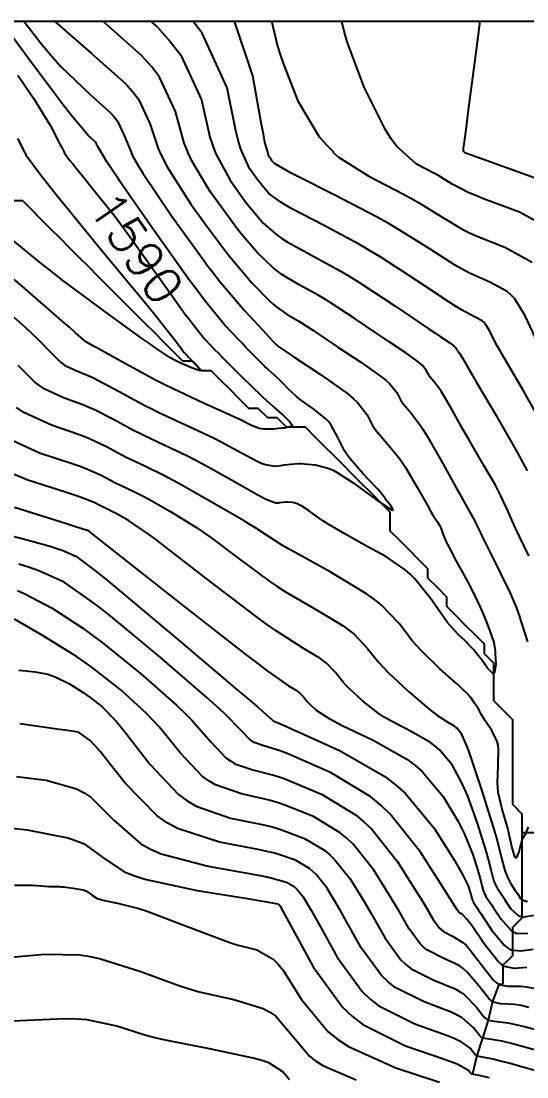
# Model space of a CAD drawing. Header units: metres. Extents: x 837117 to 838479, y 1189012 to 1191015.
# Drawn here: x 837632.9 to 837686.6, y 1190902 to 1191013.9 of the extents above; entities that cross this region are included whole.
import ezdxf

# ---------------------------------------------------------------- set-up
doc = ezdxf.new("R2010")
doc.units = ezdxf.units.M
doc.header["$LTSCALE"] = 0.3
for name, color, linetype in [('COTAS 10', 1, 'Continuous'), ('COTAS INT', 252, 'Continuous'), ('DRENAJE', 5, 'Continuous'), ('MARCO IMP', 130, 'Continuous')]:
    doc.layers.add(name, color=color, linetype=linetype)
doc.styles.get("Standard").update_dxf_attribs({"font": 'simplex.shx'})

msp = doc.modelspace()

# ---------------------------------------------------------------- linework, layer by layer
at = {"layer": 'COTAS 10'}
for points in [[(837646.64, 1191013.87), (837647.37, 1191013.23), (837648.71, 1191011.72), (837649.83, 1191010.27), (837652.02, 1191005.54), (837652.93, 1191001.59), (837653.25, 1191000.64), (837653.49, 1191000), (837653.59, 1190999.74), (837655.06, 1190997), (837656.6, 1190994.87), (837656.99, 1190994.36), (837657.36, 1190993.89), (837658.58, 1190992.46), (837660.03, 1190991.21), (837660.56, 1190990.85), (837661.13, 1190990.48), (837663.64, 1190989.1), (837666.76, 1190987.4), (837667.71, 1190986.83), (837668.71, 1190986.22), (837672.64, 1190983.64), (837676.09, 1190981.3), (837676.78, 1190980.83), (837677.35, 1190980.44), (837678.47, 1190979.69), (837678.78, 1190979.47), (837678.84, 1190979.42), (837678.9, 1190979.37), (837679, 1190979.24), (837679.05, 1190979.14), (837679.07, 1190979.1), (837679.1, 1190979.07), (837679.2, 1190978.96), (837679.34, 1190978.77), (837679.39, 1190978.69), (837679.45, 1190978.6), (837679.67, 1190978.21), (837680.38, 1190976.99), (837680.74, 1190976.38), (837681.17, 1190975.66), (837683.29, 1190972.09), (837685.57, 1190968.11), (837686.09, 1190967.13), (837686.57, 1190966.2)], [(837679.9, 1191000), (837679.89, 1191000.01), (837679.88, 1191000.02), (837679.88, 1191000.03), (837679.84, 1191000.1), (837679.83, 1191000.26), (837679.83, 1191000.33), (837679.84, 1191000.42), (837679.9, 1191000.83), (837680.14, 1191002.62), (837680.26, 1191003.58), (837680.41, 1191004.73), (837681.16, 1191010.54), (837681.61, 1191013.87)], [(837632.54, 1191008.16), (837633.44, 1191006.85), (837634.22, 1191005.7), (837636.01, 1191002.79), (837636.85, 1191001.17), (837637.02, 1191000.83), (837637.18, 1191000.54), (837637.46, 1191000), (837637.52, 1190999.89), (837638.08, 1190999.11), (837638.38, 1190998.74), (837638.73, 1190998.3), (837639.4, 1190997.48), (837640.49, 1190996.15), (837642.83, 1190993.2), (837643.54, 1190992.25), (837644.29, 1190991.24), (837647.23, 1190987.14), (837647.69, 1190986.49), (837649.92, 1190983.36), (837650.46, 1190982.62), (837650.51, 1190982.55), (837651.04, 1190981.85), (837652.37, 1190980.2), (837653.46, 1190979.05), (837653.83, 1190978.67), (837654.23, 1190978.26), (837655.94, 1190976.56), (837657.67, 1190974.87), (837658.09, 1190974.47), (837658.48, 1190974.1), (837659.67, 1190973.01), (837660.56, 1190972.22), (837660.76, 1190972.03), (837660.94, 1190971.86), (837661.42, 1190971.39), (837661.63, 1190971.07), (837661.64, 1190971.01), (837661.63, 1190970.96), (837661.42, 1190970.84), (837660.94, 1190970.77), (837660.76, 1190970.75), (837660.56, 1190970.73), (837659.64, 1190970.63), (837658.65, 1190970.62), (837658.39, 1190970.65), (837658.15, 1190970.7), (837657.35, 1190971.02), (837656.12, 1190971.64), (837655.61, 1190971.88), (837655.02, 1190972.15), (837652.26, 1190973.4), (837649.02, 1190974.9), (837648.13, 1190975.34), (837647.24, 1190975.79), (837644.05, 1190977.5), (837641.49, 1190978.93), (837640.99, 1190979.21), (837640.59, 1190979.43), (837639.91, 1190979.8), (837639.85, 1190979.83), (837639.83, 1190979.84), (837639.81, 1190979.85), (837639.75, 1190979.91), (837638.68, 1190980.85), (837638.03, 1190981.42), (837637.22, 1190982.12), (837633.01, 1190985.77), (837632.16, 1190986.49)], [(837679.92, 1191000), (837679.92, 1190999.98), (837679.95, 1190999.97), (837679.96, 1190999.96), (837679.96, 1190999.96), (837679.98, 1190999.95), (837681.12, 1190999.54), (837681.83, 1190999.28), (837682.71, 1190998.96), (837687.33, 1190997.3)], [(837687.36, 1190919.09), (837686.19, 1190918.91), (837685.91, 1190918.96), (837685.65, 1190919.06), (837684.85, 1190919.78), (837684.24, 1190920.71), (837684.09, 1190920.93), (837683.95, 1190921.14), (837683.54, 1190921.77), (837683.21, 1190922.39), (837683.14, 1190922.59), (837683.06, 1190922.8), (837682.84, 1190923.65), (837682.49, 1190925.02), (837682.33, 1190925.55), (837682.16, 1190926.15), (837681.3, 1190928.88), (837680.27, 1190931.75), (837679.98, 1190932.45), (837679.69, 1190933.09), (837678.62, 1190935.07), (837677.28, 1190936.65), (837676.82, 1190937.04), (837676.33, 1190937.42), (837674.21, 1190938.62), (837671.98, 1190939.77), (837671.41, 1190940.11), (837670.87, 1190940.47), (837669.1, 1190941.84), (837667.67, 1190943.18), (837667.35, 1190943.51), (837667.06, 1190943.83), (837666.25, 1190944.83), (837665.34, 1190945.78), (837664.99, 1190946.06), (837664.58, 1190946.35), (837662.74, 1190947.46), (837659.94, 1190949.24), (837658.93, 1190949.95), (837657.82, 1190950.76), (837652.97, 1190954.47), (837648.29, 1190958.1), (837647.29, 1190958.85), (837646.41, 1190959.5), (837644.3, 1190960.94), (837643.17, 1190961.58), (837642.91, 1190961.72), (837642.67, 1190961.84), (837641.99, 1190962.18), (837641.47, 1190962.42), (837641.32, 1190962.49), (837641.18, 1190962.57), (837640.66, 1190962.84), (837639.26, 1190963.38), (837638.57, 1190963.62), (837637.73, 1190963.9), (837633.61, 1190965.21), (837629.03, 1190967.13)], [(837686.77, 1190909.34), (837685.94, 1190909.53), (837685.23, 1190909.66), (837683.76, 1190909.74), (837683.01, 1190909.89), (837682.76, 1190910.06), (837682.51, 1190910.3), (837681.46, 1190911.63), (837680.18, 1190913.13), (837679.78, 1190913.46), (837679.36, 1190913.77), (837677.67, 1190914.58), (837676, 1190915.41), (837675.6, 1190915.73), (837675.22, 1190916.08), (837674.06, 1190917.67), (837672.88, 1190919.73), (837672.49, 1190920.39), (837672.06, 1190921.09), (837670.3, 1190923.9), (837668.13, 1190926.63), (837667.45, 1190927.27), (837666.74, 1190927.86), (837663.9, 1190929.58), (837660.88, 1190930.79), (837660.05, 1190931.07), (837659.22, 1190931.31), (837656.29, 1190931.97), (837653.52, 1190932.92), (837652.81, 1190933.35), (837652.12, 1190933.85), (837649.81, 1190936.29), (837647.53, 1190939.08), (837646.85, 1190939.82), (837646.16, 1190940.53), (837643.52, 1190942.98), (837640.57, 1190945.28), (837639.69, 1190945.91), (837638.78, 1190946.53), (837635.24, 1190948.73), (837632.2, 1190950.49)], [(837632.21, 1190922.3), (837633.46, 1190922.31), (837633.77, 1190922.31), (837634.08, 1190922.3), (837635.07, 1190922.24), (837635.85, 1190922.17), (837636.02, 1190922.16), (837636.17, 1190922.16), (837636.54, 1190922.16), (837636.97, 1190922.16), (837637.16, 1190922.14), (837637.38, 1190922.12), (837638.42, 1190922), (837639.47, 1190921.79), (837639.7, 1190921.72), (837639.9, 1190921.64), (837640.38, 1190921.28), (837640.98, 1190920.9), (837641.26, 1190920.8), (837641.58, 1190920.7), (837643.11, 1190920.38), (837645.39, 1190919.82), (837646.17, 1190919.57), (837647.02, 1190919.28), (837650.63, 1190917.9), (837654.21, 1190916.53), (837655.04, 1190916.24), (837655.79, 1190915.99), (837657.9, 1190915.45), (837659.63, 1190914.47), (837660.14, 1190913.95), (837660.66, 1190913.33), (837662.66, 1190910.2), (837665.46, 1190906.76), (837666.49, 1190905.95), (837667.63, 1190905.19), (837672.66, 1190902.94), (837677.29, 1190901.44)]]:
    msp.add_lwpolyline(points, dxfattribs=at)
at = {"layer": 'COTAS INT'}
for points in [[(837633.2, 1191013.87), (837635, 1191011.54), (837636.1, 1191010.23), (837637.13, 1191009.06), (837640.21, 1191006.08), (837642.34, 1191004.2), (837642.77, 1191003.72), (837643.12, 1191003.26), (837643.82, 1191001.76), (837644.56, 1191000), (837644.73, 1190999.61), (837645.22, 1190998.75), (837645.82, 1190997.76), (837648.86, 1190993.23), (837652.31, 1190988.47), (837652.62, 1190988.05), (837653.17, 1190987.34), (837653.99, 1190986.29), (837656.61, 1190983.2), (837658.53, 1190981.12), (837658.9, 1190980.72), (837659.21, 1190980.39), (837659.76, 1190979.8), (837659.86, 1190979.7), (837659.89, 1190979.68), (837659.91, 1190979.65), (837659.98, 1190979.59), (837660.04, 1190979.53), (837660.06, 1190979.51), (837660.08, 1190979.5), (837660.15, 1190979.43), (837660.88, 1190978.92), (837661.32, 1190978.62), (837661.86, 1190978.26), (837664.67, 1190976.41), (837667.55, 1190974.36), (837668.13, 1190973.88), (837668.62, 1190973.43), (837669.62, 1190972.13), (837670.18, 1190971.02), (837670.39, 1190970.71), (837670.63, 1190970.38), (837671.68, 1190969.16), (837672.92, 1190967.67), (837673.28, 1190967.18), (837673.63, 1190966.64), (837674.96, 1190964.41), (837676.1, 1190962.37), (837676.34, 1190961.95), (837676.55, 1190961.59), (837677.03, 1190960.84), (837677.29, 1190960.44), (837677.35, 1190960.31), (837677.42, 1190960.16), (837677.64, 1190959.55), (837677.98, 1190958.69), (837678.12, 1190958.4), (837678.29, 1190958.07), (837679.03, 1190956.7), (837679.86, 1190955.19), (837680.08, 1190954.79), (837680.29, 1190954.4), (837680.99, 1190953.05), (837681.6, 1190951.78), (837681.75, 1190951.45), (837681.89, 1190951.13), (837682.33, 1190950.01), (837682.68, 1190949.06), (837682.76, 1190948.83), (837682.83, 1190948.63), (837683.03, 1190948.02), (837683.15, 1190947.36), (837683.18, 1190947.12), (837683.2, 1190946.85), (837683.24, 1190945.7), (837683.11, 1190944.83), (837683.03, 1190944.76), (837682.93, 1190944.75), (837682.38, 1190945.29), (837681.73, 1190946.2), (837681.56, 1190946.43), (837681.4, 1190946.64), (837680.85, 1190947.3), (837680.3, 1190947.89), (837680.13, 1190948.05), (837679.96, 1190948.22), (837679.29, 1190948.84), (837678.41, 1190949.81), (837678.11, 1190950.19), (837677.78, 1190950.63), (837676.36, 1190952.64), (837674.67, 1190954.75), (837674.16, 1190955.25), (837673.63, 1190955.72), (837671.59, 1190957.12), (837669.61, 1190958.2), (837669.13, 1190958.47), (837668.67, 1190958.72), (837667.25, 1190959.53), (837666.14, 1190960.17), (837665.89, 1190960.33), (837665.65, 1190960.47), (837664.98, 1190960.89), (837664.4, 1190961.28), (837664.23, 1190961.41), (837664.05, 1190961.53), (837663.36, 1190962.05), (837662.66, 1190962.5), (837662.48, 1190962.59), (837662.31, 1190962.67), (837661.71, 1190962.84), (837661.2, 1190962.88), (837661.08, 1190962.89), (837660.97, 1190962.89), (837660.63, 1190962.86), (837660.34, 1190962.82), (837660.26, 1190962.81), (837660.18, 1190962.8), (837659.91, 1190962.77), (837659.02, 1190963.12), (837658.56, 1190963.36), (837658.01, 1190963.65), (837655.23, 1190965.21), (837652.09, 1190966.96), (837651.31, 1190967.37), (837650.56, 1190967.76), (837648.15, 1190968.91), (837646, 1190969.91), (837645.41, 1190970.2), (837644.82, 1190970.5), (837642.69, 1190971.64), (837640.6, 1190972.71), (837640.02, 1190972.97), (837639.45, 1190973.22), (837637.39, 1190973.96), (837635.41, 1190974.88), (837634.88, 1190975.23), (837634.37, 1190975.62), (837632.59, 1190977.39)], [(837636.45, 1191013.87), (837640.36, 1191010.44), (837644.02, 1191007.21), (837644.75, 1191006.39), (837645.36, 1191005.6), (837646.55, 1191003.02), (837647.46, 1191000.27), (837647.6, 1191000), (837647.9, 1190999.38), (837648.41, 1190998.42), (837650.92, 1190994.49), (837652.62, 1190992.15), (837653.76, 1190990.58), (837654.47, 1190989.65), (837655.16, 1190988.77), (837657.39, 1190986.15), (837659.21, 1190984.28), (837659.63, 1190983.89), (837660.01, 1190983.55), (837661.11, 1190982.77), (837662.06, 1190982.25), (837662.35, 1190982.08), (837662.65, 1190981.89), (837663.85, 1190981.11), (837665.4, 1190980.06), (837665.93, 1190979.71), (837666.51, 1190979.33), (837668.94, 1190977.72), (837671.17, 1190976.14), (837671.62, 1190975.78), (837671.99, 1190975.45), (837672.75, 1190974.5), (837673.14, 1190973.73), (837673.28, 1190973.51), (837673.45, 1190973.28), (837674.19, 1190972.43), (837675.23, 1190971.06), (837675.59, 1190970.51), (837675.98, 1190969.88), (837677.64, 1190967), (837679.2, 1190964.15), (837679.53, 1190963.55), (837679.82, 1190963.04), (837680.5, 1190961.84), (837680.85, 1190961.24), (837680.93, 1190961.09), (837681, 1190960.95), (837681.21, 1190960.5), (837681.62, 1190959.64), (837681.81, 1190959.24), (837682.05, 1190958.76), (837683.21, 1190956.44), (837684.4, 1190954.03), (837684.66, 1190953.49), (837684.88, 1190953.01), (837685.42, 1190951.76), (837685.8, 1190950.66), (837685.92, 1190950.28), (837686.06, 1190949.87), (837686.61, 1190948.09)], [(837686.76, 1190957.19), (837685.75, 1190959.25), (837685.51, 1190959.77), (837685.28, 1190960.27), (837684.57, 1190961.89), (837683.79, 1190963.57), (837683.51, 1190964.11), (837683.21, 1190964.68), (837681.89, 1190966.97), (837680.49, 1190969.35), (837680.14, 1190969.97), (837679.79, 1190970.57), (837678.66, 1190972.6), (837677.71, 1190974.24), (837677.49, 1190974.6), (837677.29, 1190974.91), (837676.69, 1190975.69), (837676.27, 1190976.18), (837676.18, 1190976.3), (837676.1, 1190976.43), (837675.87, 1190976.87), (837675.45, 1190977.41), (837675.23, 1190977.6), (837674.97, 1190977.81), (837673.7, 1190978.71), (837671.93, 1190979.89), (837671.36, 1190980.27), (837670.75, 1190980.68), (837668.24, 1190982.38), (837665.68, 1190984.05), (837665.03, 1190984.46), (837664.41, 1190984.83), (837662.38, 1190985.94), (837660.57, 1190987.02), (837660.09, 1190987.37), (837659.62, 1190987.75), (837657.99, 1190989.3), (837656.26, 1190991.33), (837655.73, 1190992), (837655.18, 1190992.73), (837652.99, 1190995.74), (837652.62, 1190996.37), (837651, 1190999.08), (837650.58, 1191000), (837650.57, 1191000.01), (837650.2, 1191000.93), (837649.29, 1191004.28), (837647.59, 1191007.94), (837646.73, 1191009.05), (837645.69, 1191010.22), (837641.56, 1191013.87)], [(837688.48, 1190970.61), (837686.19, 1190974.68), (837684.13, 1190978.19), (837683.7, 1190978.94), (837683.34, 1190979.58), (837682.58, 1190981.07), (837682.13, 1190981.8), (837681.98, 1190981.96), (837681.81, 1190982.11), (837681.07, 1190982.51), (837679.61, 1190983.29), (837678.99, 1190983.67), (837678.28, 1190984.12), (837674.91, 1190986.36), (837670.95, 1190988.92), (837669.87, 1190989.57), (837668.79, 1190990.2), (837664.91, 1190992.27), (837661.69, 1190993.95), (837661.02, 1190994.33), (837660.45, 1190994.68), (837659.18, 1190995.61), (837658.47, 1190996.45), (837658.25, 1190996.72), (837658.02, 1190997.02), (837657.13, 1190998.25), (837656.35, 1191000), (837656.18, 1191000.4), (837655.92, 1191001.26), (837655.67, 1191002.25), (837654.76, 1191006.8), (837652.09, 1191012.6), (837651.1, 1191013.87)], [(837687.42, 1190980.37), (837686.37, 1190982.63), (837685.27, 1190984.44), (837684.88, 1190984.84), (837684.46, 1190985.21), (837682.63, 1190986.21), (837680.39, 1190987.21), (837679.7, 1190987.57), (837678.99, 1190987.97), (837676.18, 1190989.76), (837672.83, 1190991.87), (837671.77, 1190992.48), (837670.66, 1190993.1), (837666.18, 1190995.44), (837662.25, 1190997.42), (837661.49, 1190997.81), (837660.86, 1190998.14), (837659.77, 1190998.77), (837659.57, 1190999), (837659.51, 1190999.08), (837659.45, 1190999.16), (837659.19, 1190999.51), (837659.06, 1191000), (837658.77, 1191001.05), (837658.6, 1191001.89), (837658.4, 1191002.91), (837657.49, 1191008.06), (837655.52, 1191013.87)], [(837666.06, 1191000), (837665.35, 1191000.69), (837664.57, 1191001.58), (837662.32, 1191005.33), (837660.76, 1191009.3), (837660.41, 1191010.32), (837660.11, 1191011.32), (837659.51, 1191013.87)], [(837689.77, 1190991.42), (837685.77, 1190993.61), (837681.94, 1190995.04), (837681.12, 1190995.38), (837680.41, 1190995.68), (837678.71, 1190996.55), (837677.51, 1190997.3), (837677.1, 1190997.53), (837676.67, 1190997.77), (837674.85, 1190998.71), (837673.41, 1191000), (837672.76, 1191000.57), (837672.16, 1191001.39), (837671.56, 1191002.34), (837669.28, 1191006.86), (837667.47, 1191011.66), (837667.16, 1191012.79), (837666.93, 1191013.83), (837666.93, 1191013.87)], [(837629.94, 1190984.41), (837633.32, 1190981.43), (837634.05, 1190980.76), (837634.67, 1190980.18), (837636.17, 1190978.65), (837637.09, 1190977.74), (837637.35, 1190977.53), (837637.63, 1190977.35), (837638.65, 1190976.88), (837640.02, 1190976.32), (837640.51, 1190976.09), (837641.04, 1190975.82), (837643.37, 1190974.57), (837646.03, 1190973.15), (837646.77, 1190972.77), (837647.51, 1190972.41), (837650.21, 1190971.15), (837652.79, 1190969.96), (837653.46, 1190969.63), (837654.11, 1190969.3), (837656.29, 1190968.11), (837658.08, 1190967.18), (837658.48, 1190967), (837658.83, 1190966.87), (837659.77, 1190966.7), (837660.44, 1190966.78), (837660.63, 1190966.8), (837660.82, 1190966.83), (837661.52, 1190966.93), (837662.34, 1190966.98), (837662.62, 1190966.98), (837662.91, 1190966.97), (837664.14, 1190966.86), (837665.58, 1190966.47), (837666, 1190966.28), (837666.44, 1190966.05), (837668.13, 1190964.95), (837669.73, 1190963.76), (837670.12, 1190963.48), (837670.48, 1190963.22), (837671.58, 1190962.46), (837672.24, 1190962.08), (837672.32, 1190962.06), (837672.36, 1190962.08), (837672.15, 1190962.46), (837671.72, 1190963), (837671.63, 1190963.12), (837671.55, 1190963.23), (837671.35, 1190963.53), (837670.94, 1190964.03), (837670.73, 1190964.26), (837670.47, 1190964.54), (837669.17, 1190965.9), (837667.8, 1190967.49), (837667.49, 1190967.91), (837667.22, 1190968.32), (837666.49, 1190969.75), (837665.79, 1190971.06), (837665.53, 1190971.39), (837665.24, 1190971.71), (837663.96, 1190972.76), (837662.66, 1190973.66), (837662.36, 1190973.89), (837662.08, 1190974.12), (837661.3, 1190974.84), (837660.7, 1190975.47), (837660.54, 1190975.63), (837660.38, 1190975.79), (837659.83, 1190976.3), (837659.19, 1190976.88), (837658.99, 1190977.07), (837658.77, 1190977.28), (837657.85, 1190978.18), (837656.72, 1190979.32), (837656.37, 1190979.69), (837655.99, 1190980.09), (837654.49, 1190981.7), (837652.32, 1190984.35), (837651.53, 1190985.39), (837650.71, 1190986.49), (837650.65, 1190986.57), (837650.53, 1190986.74), (837646.79, 1190991.97), (837644.94, 1190994.65), (837643.34, 1190996.95), (837643.23, 1190997.11), (837642.55, 1190998.12), (837642, 1190998.95), (837641.38, 1191000), (837641.08, 1191000.5), (837640.88, 1191000.92), (837640.78, 1191001.05), (837640.66, 1191001.19), (837640.06, 1191001.72), (837638.22, 1191003.89), (837637.32, 1191005.05), (837636.25, 1191006.45), (837633.66, 1191009.95), (837631.7, 1191012.58)], [(837632.51, 1191001.43), (837633.26, 1191000), (837633.41, 1190999.7), (837634.92, 1190997.64), (837635.69, 1190996.65), (837636.63, 1190995.49), (837637.71, 1190994.16), (837641.3, 1190989.79), (837644.02, 1190986.49), (837645.99, 1190984.11), (837646.58, 1190983.38), (837646.94, 1190982.95), (837647.73, 1190981.98), (837649.3, 1190979.97), (837649.8, 1190979.28), (837649.91, 1190979.13), (837650, 1190979), (837650.25, 1190978.7), (837650.54, 1190978.4), (837650.66, 1190978.27), (837650.81, 1190978.13), (837651.49, 1190977.45), (837651.9, 1190976.92), (837651.88, 1190976.86), (837651.79, 1190976.84), (837650.99, 1190977.11), (837649.91, 1190977.6), (837649.65, 1190977.73), (837649.4, 1190977.85), (837648.67, 1190978.23), (837647.21, 1190979.21), (837646.51, 1190979.69), (837645.69, 1190980.28), (837641.65, 1190983.19), (837637.2, 1190986.49), (837637.15, 1190986.53), (837636.04, 1190987.39), (837634.98, 1190988.22), (837631.64, 1190990.98)], [(837665.97, 1191000), (837665.98, 1190999.99), (837666.57, 1190999.44), (837669.77, 1190997.45), (837673.39, 1190995.57), (837674.25, 1190995.1), (837675.05, 1190994.64), (837677.45, 1190993.15), (837679.7, 1190991.83), (837680.41, 1190991.47), (837681.16, 1190991.12), (837684.2, 1190989.91), (837687.12, 1190988.31)], [(837686.7, 1190928.49), (837686.4, 1190927.74), (837686.08, 1190927.25), (837686.01, 1190927.05), (837685.93, 1190926.83), (837685.68, 1190925.82), (837685.43, 1190925.19), (837685.36, 1190925.21), (837685.28, 1190925.31), (837684.97, 1190926.39), (837684.6, 1190928), (837684.49, 1190928.45), (837684.37, 1190928.9), (837683.89, 1190930.5), (837683.52, 1190932.17), (837683.47, 1190932.65), (837683.44, 1190933.14), (837683.52, 1190934.98), (837683.55, 1190936.71), (837683.49, 1190937.13), (837683.41, 1190937.52), (837682.85, 1190938.7), (837682.23, 1190939.58), (837682.09, 1190939.78), (837681.97, 1190939.96), (837681.7, 1190940.44), (837681.49, 1190940.83), (837681.42, 1190940.95), (837681.34, 1190941.08), (837681.01, 1190941.59), (837680.67, 1190942.07), (837680.59, 1190942.18), (837680.51, 1190942.27), (837680.3, 1190942.54), (837679.73, 1190943.08), (837679.44, 1190943.34), (837679.09, 1190943.66), (837677.33, 1190945.23), (837675.37, 1190947.12), (837674.88, 1190947.65), (837674.42, 1190948.17), (837672.99, 1190950.03), (837671.11, 1190952), (837670.37, 1190952.59), (837669.53, 1190953.19), (837665.69, 1190955.49), (837661.97, 1190957.55), (837661.2, 1190957.99), (837660.54, 1190958.37), (837659.1, 1190959.29), (837657.76, 1190960.18), (837657.17, 1190960.54), (837656.48, 1190960.96), (837653.18, 1190962.87), (837649.71, 1190964.82), (837648.9, 1190965.26), (837648.17, 1190965.65), (837646.1, 1190966.66), (837644.49, 1190967.41), (837644.05, 1190967.63), (837643.6, 1190967.86), (837642.02, 1190968.71), (837640.15, 1190969.6), (837639.54, 1190969.85), (837638.88, 1190970.11), (837636.13, 1190971.05), (837633.19, 1190972.4), (837632.41, 1190972.92)], [(837630.97, 1190969.93), (837634.87, 1190968.13), (837638.31, 1190967), (837639.05, 1190966.74), (837639.71, 1190966.49), (837641.34, 1190965.77), (837642.39, 1190965.21), (837642.68, 1190965.06), (837642.98, 1190964.92), (837644.05, 1190964.42), (837645.42, 1190963.75), (837645.91, 1190963.49), (837646.44, 1190963.2), (837648.74, 1190961.91), (837651.44, 1190960.23), (837652.23, 1190959.7), (837653.03, 1190959.14), (837656.03, 1190956.88), (837659.18, 1190954.56), (837660.06, 1190953.97), (837660.95, 1190953.39), (837664.22, 1190951.48), (837667.06, 1190949.77), (837667.68, 1190949.32), (837668.23, 1190948.89), (837669.62, 1190947.43), (837670.86, 1190945.89), (837671.31, 1190945.4), (837671.81, 1190944.89), (837674.01, 1190942.84), (837676.16, 1190940.98), (837676.64, 1190940.6), (837677.07, 1190940.27), (837678.16, 1190939.56), (837678.83, 1190939.18), (837678.99, 1190939.06), (837679.14, 1190938.94), (837679.56, 1190938.44), (837680.11, 1190937.15), (837680.34, 1190936.53), (837680.59, 1190935.8), (837681.79, 1190932.2), (837682.96, 1190928.45), (837683.21, 1190927.63), (837683.42, 1190926.9), (837683.91, 1190925.02), (837684.21, 1190923.84), (837684.31, 1190923.56), (837684.42, 1190923.29), (837684.86, 1190922.44), (837685.31, 1190921.75), (837685.43, 1190921.58), (837685.54, 1190921.42), (837685.88, 1190920.89), (837686.41, 1190920.62), (837686.63, 1190920.61)], [(837632.19, 1190962.35), (837636.93, 1190960.86), (837637.84, 1190960.58), (837638.58, 1190960.35), (837639.8, 1190959.97), (837639.89, 1190959.95), (837639.9, 1190959.94), (837639.92, 1190959.94), (837639.96, 1190959.92), (837640.04, 1190959.86), (837640.07, 1190959.83), (837640.12, 1190959.79), (837640.34, 1190959.61), (837642.03, 1190958.26), (837643.01, 1190957.49), (837644.2, 1190956.55), (837650.34, 1190951.72), (837656.62, 1190946.83), (837657.9, 1190945.85), (837658.99, 1190945.03), (837661.26, 1190943.44), (837662.11, 1190942.93), (837662.3, 1190942.79), (837662.46, 1190942.66), (837662.88, 1190942.23), (837663.25, 1190941.76), (837663.39, 1190941.62), (837663.54, 1190941.47), (837664.19, 1190940.85), (837665.58, 1190939.96), (837666.19, 1190939.63), (837666.89, 1190939.27), (837670.25, 1190937.68), (837673.82, 1190935.65), (837674.66, 1190935.02), (837675.43, 1190934.36), (837677.68, 1190931.71), (837679.26, 1190929.04), (837679.62, 1190928.35), (837679.94, 1190927.7), (837680.81, 1190925.55), (837681.35, 1190923.85), (837681.46, 1190923.47), (837681.56, 1190923.14), (837681.78, 1190922.28), (837681.92, 1190921.75), (837681.96, 1190921.62), (837682.01, 1190921.5), (837682.21, 1190921.11), (837682.59, 1190920.53), (837682.76, 1190920.29), (837682.94, 1190920), (837683.83, 1190918.68), (837684.89, 1190917.5), (837685.2, 1190917.31), (837685.5, 1190917.18), (837686.64, 1190917.22)], [(837630.11, 1190959.78), (837633.26, 1190958.96), (837636.08, 1190958.19), (837636.7, 1190957.99), (837637.26, 1190957.8), (837638.71, 1190957.16), (837641.01, 1190955.43), (837642.1, 1190954.55), (837643.39, 1190953.49), (837649.7, 1190948.21), (837655.83, 1190943.01), (837657.01, 1190942.01), (837657.96, 1190941.2), (837659.53, 1190939.83), (837659.64, 1190939.72), (837659.67, 1190939.69), (837659.7, 1190939.67), (837659.83, 1190939.63), (837660.97, 1190939.14), (837661.64, 1190938.84), (837662.46, 1190938.47), (837666.73, 1190936.53), (837671.47, 1190933.81), (837672.6, 1190932.95), (837673.64, 1190932.04), (837676.73, 1190928.35), (837678.84, 1190924.98), (837679.26, 1190924.26), (837679.62, 1190923.65), (837680.33, 1190922.23), (837680.54, 1190921.54), (837680.59, 1190921.39), (837680.62, 1190921.26), (837680.71, 1190920.92), (837680.77, 1190920.7), (837680.79, 1190920.65), (837680.81, 1190920.6), (837680.89, 1190920.45), (837681.23, 1190919.92), (837681.42, 1190919.64), (837681.65, 1190919.3), (837682.8, 1190917.57), (837684.14, 1190915.94), (837684.48, 1190915.66), (837684.81, 1190915.46), (837685.92, 1190915.35), (837687.23, 1190915.52)], [(837686.56, 1190913.56), (837685.2, 1190913.48), (837684.16, 1190913.68), (837683.83, 1190913.92), (837683.47, 1190914.24), (837682.02, 1190916.09), (837680.7, 1190918.02), (837680.42, 1190918.39), (837680.19, 1190918.7), (837679.67, 1190919.23), (837679.43, 1190919.35), (837679.38, 1190919.4), (837679.32, 1190919.45), (837679.16, 1190919.67), (837678.48, 1190920.76), (837678.1, 1190921.36), (837677.64, 1190922.09), (837675.28, 1190925.79), (837672.06, 1190929.84), (837671.05, 1190930.79), (837670, 1190931.67), (837665.79, 1190934.22), (837661.94, 1190935.91), (837661.11, 1190936.25), (837660.39, 1190936.53), (837658.65, 1190937.07), (837657.64, 1190937.42), (837657.38, 1190937.58), (837657.13, 1190937.76), (837656.29, 1190938.65), (837654.48, 1190940.49), (837653.62, 1190941.28), (837652.61, 1190942.19), (837647.64, 1190946.46), (837642.44, 1190950.76), (837641.28, 1190951.68), (837640.23, 1190952.48), (837637.46, 1190954.41), (837634.77, 1190955.61), (837633.78, 1190955.97), (837632.67, 1190956.32)], [(837632.51, 1190953.53), (837633.3, 1190953.18), (837636.21, 1190951.65), (837639.45, 1190949.54), (837640.45, 1190948.81), (837641.49, 1190948.03), (837645.58, 1190944.72), (837649.39, 1190941.36), (837650.24, 1190940.55), (837651.01, 1190939.79), (837653.05, 1190937.47), (837654.62, 1190935.81), (837655.1, 1190935.47), (837655.58, 1190935.17), (837657.47, 1190934.52), (837659.81, 1190933.92), (837660.58, 1190933.66), (837661.41, 1190933.35), (837664.84, 1190931.9), (837668.37, 1190929.76), (837669.25, 1190929.03), (837670.09, 1190928.23), (837672.79, 1190924.84), (837674.85, 1190921.59), (837675.29, 1190920.88), (837675.68, 1190920.25), (837676.61, 1190918.67), (837677.27, 1190917.76), (837677.49, 1190917.56), (837677.72, 1190917.38), (837678.67, 1190916.91), (837679.77, 1190916.23), (837680.1, 1190915.93), (837680.44, 1190915.57), (837681.74, 1190913.86), (837682.99, 1190912.27), (837683.3, 1190911.99), (837683.58, 1190911.78), (837684.48, 1190911.61), (837685.9, 1190911.61), (837686.52, 1190911.51), (837687.24, 1190911.37)], [(837632.65, 1190945.09), (837633.05, 1190945.05), (837634.4, 1190944.92), (837635.74, 1190944.65), (837636.13, 1190944.52), (837636.53, 1190944.37), (837638.02, 1190943.63), (837639.49, 1190942.71), (837639.87, 1190942.45), (837640.24, 1190942.19), (837641.46, 1190941.24), (837642.94, 1190939.71), (837643.47, 1190939.09), (837644.05, 1190938.38), (837646.57, 1190935.11), (837649.61, 1190931.9), (837650.53, 1190931.24), (837651.46, 1190930.67), (837655.11, 1190929.41), (837658.64, 1190928.7), (837659.52, 1190928.48), (837660.34, 1190928.24), (837662.96, 1190927.26), (837665.11, 1190925.96), (837665.65, 1190925.51), (837666.16, 1190925.03), (837667.81, 1190922.96), (837669.28, 1190920.58), (837669.68, 1190919.91), (837670.08, 1190919.22), (837671.51, 1190916.67), (837673.17, 1190914.4), (837673.71, 1190913.89), (837674.29, 1190913.44), (837676.67, 1190912.25), (837678.95, 1190911.3), (837679.46, 1190911), (837679.93, 1190910.68), (837681.18, 1190909.4), (837682.03, 1190908.32), (837682.23, 1190908.13), (837682.43, 1190907.99), (837683.04, 1190907.88), (837684.57, 1190907.71), (837685.35, 1190907.54), (837686.29, 1190907.32), (837690.95, 1190906.04)], [(837691.08, 1190903.82), (837685.81, 1190905.29), (837684.77, 1190905.56), (837683.91, 1190905.76), (837682.32, 1190906.01), (837681.85, 1190906.09), (837681.7, 1190906.2), (837681.55, 1190906.35), (837680.9, 1190907.17), (837679.67, 1190908.24), (837679.14, 1190908.53), (837678.53, 1190908.83), (837675.66, 1190909.93), (837672.57, 1190911.47), (837671.82, 1190912.06), (837671.12, 1190912.72), (837668.97, 1190915.66), (837667.28, 1190918.7), (837666.87, 1190919.42), (837666.49, 1190920.08), (837665.32, 1190922.01), (837664.2, 1190923.42), (837663.85, 1190923.75), (837663.48, 1190924.06), (837662.01, 1190924.95), (837659.81, 1190925.68), (837658.98, 1190925.88), (837658.06, 1190926.09), (837653.93, 1190926.86), (837649.5, 1190928.29), (837648.39, 1190928.92), (837647.33, 1190929.65), (837643.93, 1190933.12), (837641.3, 1190936.46), (837640.73, 1190937.11), (837640.23, 1190937.63), (837639, 1190938.52), (837637.57, 1190938.72), (837636.95, 1190938.81), (837636.22, 1190938.91), (837632.77, 1190939.4)], [(837632.42, 1190933.83), (837635.57, 1190933.43), (837638.78, 1190932.51), (837639.58, 1190932.08), (837640.34, 1190931.58), (837642.74, 1190929.18), (837645.59, 1190926.67), (837646.62, 1190926.11), (837647.76, 1190925.62), (837652.75, 1190924.3), (837657.48, 1190923.48), (837658.45, 1190923.29), (837659.28, 1190923.12), (837661.07, 1190922.63), (837661.85, 1190922.16), (837662.05, 1190922), (837662.23, 1190921.82), (837662.83, 1190921.07), (837663.7, 1190919.58), (837664.07, 1190918.93), (837664.48, 1190918.19), (837666.42, 1190914.66), (837669.07, 1190911.03), (837669.93, 1190910.23), (837670.85, 1190909.5), (837674.66, 1190907.6), (837678.12, 1190906.37), (837678.82, 1190906.07), (837679.41, 1190905.79), (837680.62, 1190904.94), (837681.07, 1190904.37), (837681.17, 1190904.27), (837681.28, 1190904.2), (837681.59, 1190904.14), (837682.96, 1190903.89), (837683.71, 1190903.7), (837684.64, 1190903.46), (837689.37, 1190902.14)], [(837629.3, 1190928.64), (837633.55, 1190928.15), (837637.85, 1190927.31), (837638.78, 1190927.01), (837639.59, 1190926.68), (837641.56, 1190925.23), (837643.84, 1190923.7), (837644.85, 1190923.31), (837646.01, 1190922.94), (837651.56, 1190921.75), (837656.9, 1190920.87), (837657.92, 1190920.7), (837658.75, 1190920.56), (837660.13, 1190920.31), (837660.22, 1190920.26), (837660.24, 1190920.24), (837660.27, 1190920.22), (837660.34, 1190920.13), (837660.92, 1190919.07), (837661.26, 1190918.45), (837661.68, 1190917.67), (837663.87, 1190913.66), (837667.02, 1190909.35), (837668.04, 1190908.39), (837669.14, 1190907.53), (837673.66, 1190905.27), (837677.71, 1190903.9), (837678.5, 1190903.6), (837679.15, 1190903.35), (837680.34, 1190902.71), (837680.58, 1190902.4), (837680.64, 1190902.34), (837680.7, 1190902.3), (837680.88, 1190902.27), (837681.62, 1190902.14), (837682.04, 1190902.03), (837682.55, 1190901.9)], [(837631.83, 1190914.66), (837635.42, 1190914.99), (837639.14, 1190914.91), (837640.22, 1190914.74), (837641.33, 1190914.51), (837645.48, 1190913.18), (837649.62, 1190911.66), (837650.72, 1190911.32), (837651.79, 1190911.01), (837655.48, 1190910.18), (837658.58, 1190909.22), (837659.28, 1190908.84), (837659.92, 1190908.4), (837661.66, 1190906.36), (837663.49, 1190904.19), (837664.18, 1190903.66), (837664.96, 1190903.17), (837668.44, 1190901.66)], [(837661.38, 1190901.66), (837660.66, 1190902.52), (837659.18, 1190903.46), (837658.43, 1190903.72), (837657.53, 1190903.98), (837653.06, 1190904.92), (837648.21, 1190905.86), (837647.08, 1190906.12), (837646.04, 1190906.39), (837643.06, 1190907.35), (837639.91, 1190908.02), (837638.77, 1190908.1), (837637.52, 1190908.13), (837632.04, 1190907.87)]]:
    msp.add_lwpolyline(points, dxfattribs=at)
at = {"layer": 'DRENAJE'}
for p, q in [((837683.58, 1190911.78), (837682.89, 1190909.97)), ((837684.05, 1190911.85), (837683.58, 1190911.78)), ((837682.89, 1190909.97), (837682.43, 1190907.99)), ((837682.43, 1190907.99), (837681.85, 1190906.09)), ((837681.85, 1190906.09), (837681.23, 1190904.24)), ((837681.23, 1190904.24), (837680.79, 1190902.29))]:
    msp.add_line(p, q, dxfattribs=at)
for points in [[(837633.07, 1190994.82, 0), (837632.07, 1190994.82, 0)], [(837686.05, 1190927.84, 0), (837686.05, 1190928.84, 0), (837686.05, 1190929.84, 0), (837685.05, 1190930.84, 0), (837685.05, 1190931.84, 0), (837685.05, 1190932.84, 0), (837685.05, 1190933.84, 0), (837685.05, 1190934.84, 0), (837685.05, 1190935.84, 0), (837685.05, 1190936.84, 0), (837685.05, 1190937.84, 0), (837685.05, 1190938.84, 0), (837685.05, 1190939.84, 0), (837684.05, 1190940.84, 0), (837683.05, 1190941.83, 0), (837683.05, 1190942.83, 0), (837683.05, 1190943.83, 0), (837683.05, 1190944.83, 0), (837683.05, 1190945.83, 0), (837682.05, 1190946.83, 0), (837682.05, 1190947.83, 0), (837681.05, 1190948.83, 0), (837680.05, 1190949.83, 0), (837679.05, 1190950.83, 0), (837678.06, 1190951.83, 0), (837678.06, 1190952.83, 0), (837677.06, 1190953.83, 0), (837676.06, 1190954.83, 0), (837676.06, 1190955.83, 0), (837675.06, 1190956.83, 0), (837674.06, 1190957.83, 0), (837673.06, 1190958.83, 0), (837672.06, 1190959.83, 0), (837672.06, 1190960.83, 0), (837672.06, 1190961.83, 0), (837671.06, 1190962.83, 0), (837670.06, 1190963.83, 0), (837669.06, 1190964.83, 0), (837668.06, 1190965.83, 0), (837667.06, 1190966.83, 0), (837666.06, 1190967.83, 0), (837665.06, 1190968.83, 0), (837664.06, 1190969.83, 0), (837663.06, 1190970.83, 0), (837662.06, 1190970.83, 0), (837661.06, 1190970.83, 0), (837660.06, 1190971.82, 0), (837659.06, 1190971.82, 0), (837658.06, 1190972.82, 0), (837657.06, 1190972.82, 0), (837656.06, 1190973.82, 0), (837655.06, 1190974.82, 0), (837654.06, 1190975.82, 0), (837653.06, 1190976.82, 0), (837652.06, 1190976.82, 0), (837651.06, 1190977.82, 0), (837650.06, 1190977.82, 0), (837649.07, 1190978.82, 0), (837648.07, 1190979.82, 0), (837647.07, 1190980.82, 0), (837646.07, 1190981.82, 0), (837645.07, 1190982.82, 0), (837644.07, 1190983.82, 0), (837643.07, 1190984.82, 0), (837642.07, 1190985.82, 0), (837641.07, 1190986.82, 0), (837640.07, 1190987.82, 0), (837639.07, 1190988.82, 0), (837638.07, 1190989.82, 0), (837637.07, 1190990.82, 0), (837636.07, 1190991.82, 0), (837635.07, 1190992.82, 0), (837634.07, 1190993.82, 0), (837633.07, 1190994.82, 0)], [(837684.05, 1190911.85, 0), (837684.05, 1190912.84, 0), (837684.05, 1190913.84, 0), (837685.05, 1190914.84, 0), (837685.05, 1190915.84, 0), (837685.05, 1190916.84, 0), (837685.05, 1190917.84, 0), (837686.05, 1190918.84, 0), (837686.05, 1190919.84, 0), (837686.05, 1190920.84, 0), (837686.05, 1190921.84, 0), (837686.05, 1190922.84, 0), (837686.05, 1190923.84, 0), (837686.05, 1190924.84, 0), (837686.05, 1190925.84, 0), (837686.05, 1190926.84, 0), (837686.05, 1190927.84, 0)], [(837704.05, 1190926.84, 0), (837703.05, 1190927.84, 0), (837702.05, 1190927.84, 0), (837701.05, 1190927.84, 0), (837700.05, 1190927.84, 0), (837699.05, 1190927.84, 0), (837698.05, 1190927.84, 0), (837697.05, 1190927.84, 0), (837696.05, 1190927.84, 0), (837695.05, 1190927.84, 0), (837694.05, 1190927.84, 0), (837693.05, 1190927.84, 0), (837692.05, 1190927.84, 0), (837691.05, 1190927.84, 0), (837690.05, 1190927.84, 0), (837689.05, 1190927.84, 0), (837688.05, 1190927.84, 0), (837687.05, 1190927.84, 0), (837686.05, 1190927.84, 0)]]:
    msp.add_polyline3d(points, dxfattribs=at)
at = {"layer": 'MARCO IMP'}
msp.add_lwpolyline([(837116.51, 1189053.87), (837116.51, 1191013.87), (838476.51, 1191013.87), (838476.51, 1189053.87), (837116.51, 1189053.87)], dxfattribs=at)

# ---------------------------------------------------------------- texts
at = {"layer": 'COTAS 10', "insert": (837639.85, 1190994.16), "char_height": 3.8, "attachment_point": 7, "rotation": 304.5872}
msp.add_mtext('1590', dxfattribs=at)

doc.saveas('drawing.dxf')
